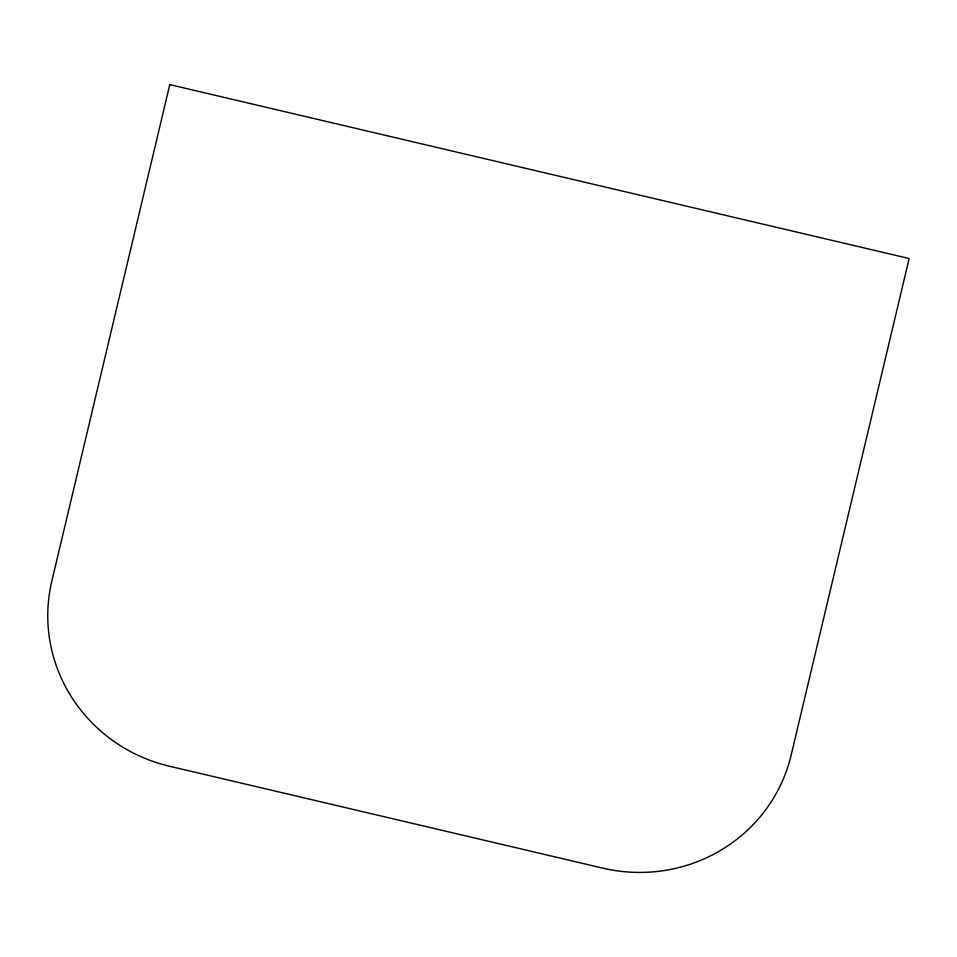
<?xml version="1.0" encoding="UTF-8"?>
<svg xmlns="http://www.w3.org/2000/svg" width="957" height="957" viewBox="0 0 957 957"><rect width="100%" height="100%" fill="white"/><g stroke="black" fill="none" stroke-linecap="round" stroke-linejoin="round"><path stroke-width="1.44" d="M169.796 84.623L51.798 581.234A157.151 153.12 10.8 0 0 169.365 766.198L602.79 868.143A157.151 153.12 10.8 0 0 791.152 755.145L909.15 258.522L169.796 84.623"/></g></svg>
